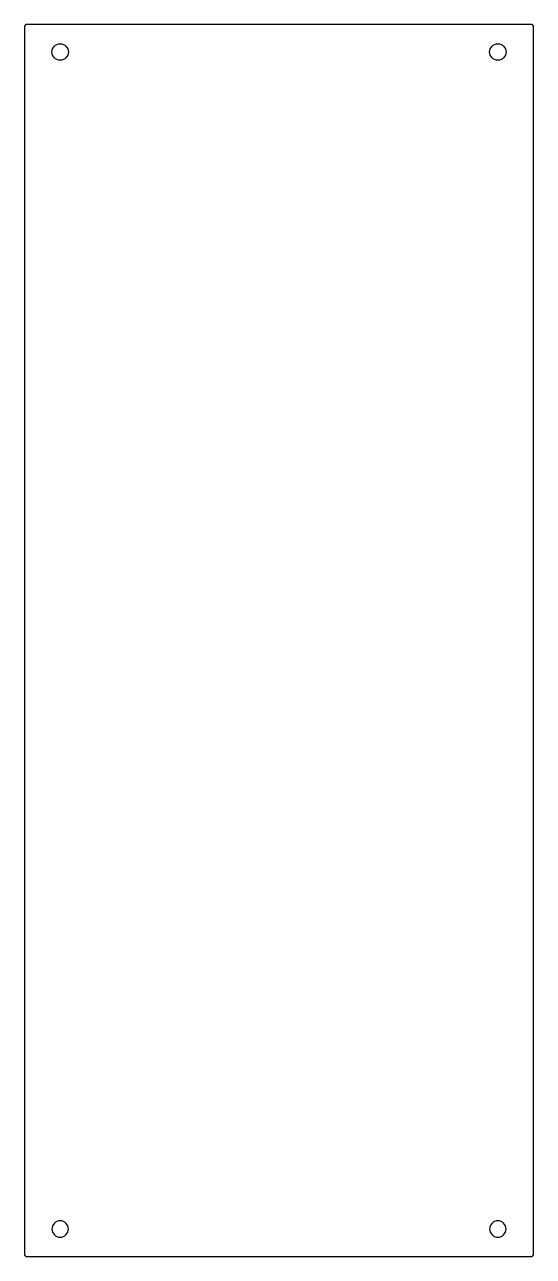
# Model space of a CAD drawing. Header units: millimetres. Extents: x -13 to 173, y -10 to 440.
import ezdxf

# ---------------------------------------------------------------- set-up
doc = ezdxf.new("R2010")
doc.units = ezdxf.units.MM
doc.layers.get('0').update_dxf_attribs({"linetype": 'CONTINUOUS'})

msp = doc.modelspace()

# ---------------------------------------------------------------- linework, layer by layer
for p, q in [((-13, 439.5, 0), (-13, -9.5, 0)), ((172.5, 440, 0), (-12.5, 440, 0)), ((173, -9.5, 0), (173, 439.5, 0)), ((-12.5, -10, 0), (172.5, -10, 0))]:
    msp.add_line(p, q)
at = {"extrusion": (8.58096e-08, 1.33104e-07, 1)}
for centre in [(0, 430, 0), (160, 430, 0)]:
    msp.add_circle(centre, 3, dxfattribs=at)
at = {"extrusion": (-8.58096e-08, -1.33104e-07, -1)}
for centre in [(0, 0, 0), (-160, 0, 0)]:
    msp.add_circle(centre, 3, dxfattribs=at)
at = {"extrusion": (0, 1.33456e-07, 1)}
msp.add_arc((-12.5, 439.5, 0), 0.5, 90, 180, dxfattribs=at)
at = {"extrusion": (8.58096e-08, 0, 1)}
msp.add_arc((172.5, 439.5, 0), 0.5, 0, 90, dxfattribs=at)
at = {"extrusion": (8.58096e-08, 2.6675e-21, 1)}
msp.add_arc((-12.5, -9.5, 0), 0.5, 180, 270, dxfattribs=at)
at = {"extrusion": (-1.89653e-20, 1.33456e-07, 1)}
msp.add_arc((172.5, -9.5, 0), 0.5, -90, 0, dxfattribs=at)

doc.saveas('drawing.dxf')
